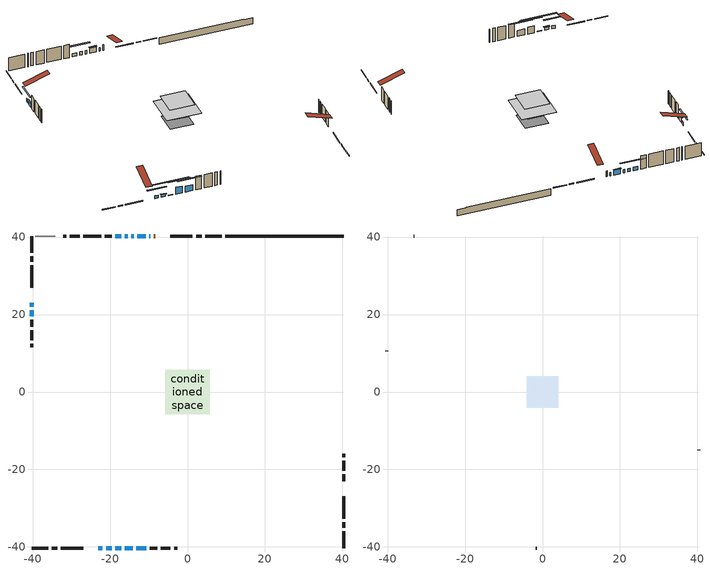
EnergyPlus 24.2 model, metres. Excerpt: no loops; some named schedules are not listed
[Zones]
conditioned space
 floor othersidecoefficients (Floor1 construction): -2.57,-2.57 -2.57,2.57 2.57,2.57 2.57,-2.57 z0.46
 floor adiabatic (AdiabaticFloorConstruction): -5.69,-5.69 -5.69,5.69 5.69,5.69 5.69,-5.69 z2.9
 floor foundation (Slab1 construction): -3.85,-3.85 -3.85,3.85 3.85,3.85 3.85,-3.85 z-1.89
 wall outside (RimJoist1 construction): 8.86,40.27 4.56,40.27 / -40.27,-40.27 -35.97,-40.27 / -40.27,40.27 -40.27,35.97 / 40.27,-40.27 40.27,-35.97 z0.46:0.76
 wall outside (RimJoist2 construction): 3.63,40.27 2.2,40.27 / -35.04,-40.27 -33.61,-40.27 / -40.27,35.04 -40.27,33.61 / 40.27,-35.04 40.27,-33.61 z0.46:0.76
 wall outside (RimJoist3 construction): 1.27,40.27 -4.44,40.27 / -32.68,-40.27 -26.96,-40.27 / -40.27,32.68 -40.27,26.96 / 40.27,-32.68 40.27,-26.96 z0.46:0.76
 wall outside (AdiabaticWallConstruction 1): -8.38,40.27 -8.68,40.27 z0.46:2.49
 wall outside (AdiabaticWallConstruction): -9.6,40.27 -9.89,40.27 / -13.88,40.27 -14.49,40.27 / -15.42,40.27 -16.18,40.27 / -17.11,40.27 -18.64,40.27 z0.46:1.68; -10.82,40.27 -12.95,40.27 z0.46:2.29; -23.03,-40.27 -21.96,-40.27 z0.46:1.48; -21.03,-40.27 -19.61,-40.27 z0.46:1.43; -18.68,-40.27 -17.16,-40.27 z0.46:0.71; -16.23,-40.27 -14.09,-40.27 z0.46:2.9; -13.17,-40.27 -10.63,-40.27 z0.46:2.59; -40.27,23.03 -40.27,22.03 z0.46:1.6; -40.27,21.1 -40.27,19.58 z0.46:1.98
 wall outside (Wall1 construction): -19.57,40.27 -21.39,40.27 / -9.7,-40.27 -7.87,-40.27 / -40.27,18.65 -40.27,16.82 / 40.27,-23.02 40.27,-21.2 z0.46:5.34
 wall outside (Wall3 construction): -27.83,40.27 -30.37,40.27 / -6.94,-40.27 -4.4,-40.27 / -40.27,15.9 -40.27,13.35 / 40.27,-20.27 40.27,-17.72 z0.46:5.34
 wall outside (Wall4 construction): -31.3,40.27 -32.12,40.27 / -3.47,-40.27 -2.65,-40.27 / -40.27,12.42 -40.27,11.6 / 40.27,-16.79 40.27,-15.97 z0.46:5.34
 wall foundation (FoundationWall1 construction): 9.79,40.27,-1.89 9.79,40.27,0.46 37.22,40.27,0.46 37.22,40.27,0.33 40.27,40.27,0.33 40.27,40.27,-1.89
 wall othersidecoefficients (Wall2 construction): -22.32,40.27 -26.9,40.27 z0.46:5.34
 wall adiabatic (Wall6 construction): -34.16,40.27 -39.34,40.27 z0.46:5.34
 window (WindowConstruction 9): -9.61,40.27 -9.89,40.27 z0.46:1.68
 window (WindowConstruction 6): -10.82,40.27 -12.95,40.27 z0.46:2.29
 window (WindowConstruction 7): -23.02,-40.27 -21.96,-40.27 z0.46:1.47
 window (WindowConstruction 8): -21.03,-40.27 -19.61,-40.27 z0.46:1.43
 window (WindowConstruction 11): -18.68,-40.27 -17.16,-40.27 z0.46:0.71
 window (WindowConstruction 10): -13.88,40.27 -14.49,40.27 z0.46:1.68
 window (WindowConstruction): -15.42,40.27 -16.18,40.27 z0.46:1.68
 window (WindowConstruction 1): -16.23,-40.27 -14.09,-40.27 z0.46:2.9
 window (WindowConstruction 2): -13.17,-40.27 -10.63,-40.27 z0.46:2.59
 window (WindowConstruction 3): -40.27,23.02 -40.27,22.03 z0.46:1.6
 window (WindowConstruction 4): -40.27,21.1 -40.27,19.58 z0.46:1.98
 window (WindowConstruction 5): -17.11,40.27 -18.64,40.27 z0.46:1.68
 door (Door): -8.38,40.27 -8.68,40.27 z0.46:2.49
 ceiling adiabatic (AdiabaticFloorConstruction): 5.69,-5.69 5.69,5.69 -5.69,5.69 -5.69,-5.69 z2.9
attic - vented
 floor to conditioned space (Floor2 construction Reversed): -4.06,-4.06 -4.06,4.06 4.06,4.06 4.06,-4.06 z5.34
 wall outside (Wall5 construction): -33.05,40.27 -33.23,40.27 / -1.72,-40.27 -1.54,-40.27 / -40.27,10.67 -40.27,10.49 / 40.27,-15.04 40.27,-14.86 z0.46:5.34
 roof outside (Roof1 construction): -7.45,40.27,5.34 -7.45,32.37,7.97 -5.37,32.37,7.97 -5.37,40.27,5.34; -23.95,-40.27,5.34 -23.95,-32.37,7.97 -26.03,-32.37,7.97 -26.03,-40.27,5.34; -40.27,23.95,5.34 -32.37,23.95,7.97 -32.37,26.03,7.97 -40.27,26.03,5.34; 40.27,-23.95,5.34 32.37,-23.95,7.97 32.37,-26.03,7.97 40.27,-26.03,5.34
shading: -13.15,40.27 -10.62,40.27 -10.62,40.68 -13.15,40.68 z2.49; -19.32,-40.27 -25.66,-40.27 -25.66,-40.68 -19.32,-40.68 z4.11; -19.41,-40.27 -21.23,-40.27 -21.23,-40.68 -19.41,-40.68 z1.63; -12.08,-40.27 -23.76,-40.27 -23.76,-40.68 -12.08,-40.68 z5.79; -18.82,40.27 -12.78,40.27 -12.78,40.68 -18.82,40.68 z4.32; -11.46,-40.27 -18.87,-40.27 -18.87,-40.68 -11.46,-40.68 z5.54; -7.99,-40.27 -15.81,-40.27 -15.81,-40.68 -7.99,-40.68 z5.23; -40.27,19.39 -40.27,25.66 -40.68,25.66 -40.68,19.39 z4.24; -40.27,19.38 -40.27,21.31 -40.68,21.31 -40.68,19.38 z2.19; -21.28,40.27 -14.47,40.27 -14.47,40.68 -21.28,40.68 z4.32
[Building]
Building 1: Terrain=Suburbs
[Site:Location]
Toronto City Centre_ON: Latitude {deg}=43.63; Longitude {deg}=-79.39; Time Zone {hr}=-5; Elevation {m}=77; Keep Site Location Information=Yes
[Site:GroundTemperature:Shallow]
5.01852, 3.26908, 3.12898, 3.95918, 7.29196, 10.6092, 13.4851, 15.3069, 15.4617, 13.9799, 11.1774, 7.9619
[Site:WaterMainsTemperature]
Calculation Method=Schedule; Temperature Schedule=mains temperature schedule
[Material] Roughness=Rough; Thermal Absorptance=0.9
Name | Thickness {m} | Conductivity {W/m-K} | Density {kg/m3} | Specific Heat {J/kg-K} | Solar Absorptance | Visible Absorptance
asphalt or fiberglass shingles | 0.00635 | 0.162714 | 1121.4 | 1465.45 | 0.4 | 0.4
ceiling loosefill ins | 0.0846667 | 0.0480833 | 16.02 | 1046.75 | 0.7 | 0.7
ceiling stud and cavity | 0.1397 | 0.09942 | 65.682 | 1177.47 | 0.7 | 0.7
concrete 4.0 in. | 0.1016 | 1.803125 | 2242.8 | 837.4 | 0.7 | 0.7
concrete 8.0 in. | 0.2032 | 1.803125 | 2242.8 | 837.4 | 0.7 | 0.7
door material | 0.04445 | 0.053851 | 512.64 | 1214.23 | 0.7 | 0.7
exterior vertical ins | 0.00241454 | 0.029427 | 32.04 | 1214.23 | 0.7 | 0.7
floor covering | 0.0127 | 0.0433444 | 54.468 | 1339.84 | 0.6 | 0.6
floor rigid ins; rim joist rigid ins; wall rigid ins | 0.051816 | 0.029427 | 32.04 | 1214.23 | 0.7 | 0.7
floor rigid ins 1; wall rigid ins 2 | 0.512978 | 0.029427 | 32.04 | 1214.23 | 0.7 | 0.7
floor stud and cavity | 0.1397 | 0.112552 | 92.3553 | 1139.71 | 0.7 | 0.7
floor stud and cavity 1 | 0.1397 | 1.75129 | 37.0049 | 1207.88 | 0.7 | 0.7
furniture material conditioned space 1 | 0.1524 | 0.115458 | 640.8 | 1214.23 | 0.6 | 0.6
gypsum board | 0.0127 | 0.160291 | 801 | 837.4 | 0.6 | 0.6
gypsum board 1 | 0.0127 | 0.160291 | 801 | 837.4 | 0.7 | 0.7
interior horizontal ins | 0.00025908 | 0.029427 | 32.04 | 1214.23 | 0.7 | 0.7
osb sheathing 0.5 in. | 0.0127 | 0.115458 | 512.64 | 1214.23 | 0.7 | 0.7
osb sheathing 0.75 in. | 0.01905 | 0.115458 | 512.64 | 1214.23 | 0.7 | 0.7
osb sheathing 2.0 in. | 0.0508 | 0.115458 | 512.64 | 1214.23 | 0.7 | 0.7
rim joist stud and cavity | 0.0508 | 0.0356358 | 125.044 | 1163.47 | 0.6 | 0.6
rim joist stud and cavity 1 | 0.0508 | 0.0425153 | 125.044 | 1163.47 | 0.6 | 0.6
rim joist stud and cavity 2 | 0.0508 | 0.308293 | 125.044 | 1163.47 | 0.6 | 0.6
wall rigid ins 1 | 0.051816 | 0.029427 | 32.04 | 1214.23 | 0.4 | 0.4
wall stud and cavity | 0.1397 | 0.169891 | 139.0536 | 1170.24 | 0.7 | 0.7
wall stud and cavity 1 | 0.1397 | 0.253852 | 139.0536 | 1170.24 | 0.7 | 0.7
wall stud and cavity 2 | 0.1397 | 0.169167 | 139.0536 | 1170.24 | 0.7 | 0.7
wall stud and cavity 3 | 0.1397 | 0.292769 | 139.0536 | 1170.24 | 0.7 | 0.7
wall stud and cavity 4 | 0.0889 | 6.1454 | 50.32683 | 1063.81 | 0.6 | 0.6
wall stud and cavity 5 | 0.1397 | 0.141287 | 139.0536 | 1170.24 | 0.7 | 0.7
wall stud and cavity 6 | 0.0889 | 0.380278 | 52.3479 | 1209.89 | 0.7 | 0.7
wall stud and cavity 7 | 0.0889 | 0.391764 | 83.0341 | 1211.67 | 0.7 | 0.7
wood siding | 0.0254 | 0.102417 | 544.68 | 1172.36 | 0.4 | 0.4
wood siding 1 | 0.00254 | 0.102417 | 544.68 | 1172.36 | 0.4 | 0.4
wood siding 2; wood siding 3; wood siding 4 | 0.0254 | 0.102417 | 544.68 | 1172.36 | 0.7 | 0.7
[WindowMaterial:SimpleGlazingSystem]
Name | U-Factor {W/m2-K} | Solar Heat Gain Coefficient
WindowMaterial | 2.94859 | 0.64
WindowMaterial 1 | 2.95313 | 0.62
WindowMaterial 10 | 3.09565 | 0.47
WindowMaterial 2 | 2.87193 | 0.71
WindowMaterial 3 | 2.93382 | 0.65
WindowMaterial 4 | 2.90089 | 0.68
WindowMaterial 5 | 2.881585 | 0.7
WindowMaterial 6 | 2.93609 | 0.65
WindowMaterial 7 | 2.963916 | 0.62
WindowMaterial 8 | 3.33412 | 0.48
WindowMaterial 9 | 3.308 | 0.62
[Construction]
AdiabaticFloorConstruction: floor stud and cavity 1, floor rigid ins 1, osb sheathing 0.75 in., floor covering
AdiabaticWallConstruction: wood siding 3, wall rigid ins 2, wall stud and cavity 6, gypsum board
AdiabaticWallConstruction 1: wood siding 4, wall rigid ins 2, wall stud and cavity 6, gypsum board
Door: door material
Floor1 construction: floor stud and cavity, floor rigid ins, osb sheathing 0.75 in., floor covering
Floor2 construction Reversed: gypsum board, ceiling stud and cavity, ceiling loosefill ins
FoundationWall1 construction: concrete 8.0 in., gypsum board 1
furniture construction conditioned space 1: furniture material conditioned space 1
PartitionWallConstruction: gypsum board, wall stud and cavity 7, gypsum board
RimJoist1 construction: wood siding 2, rim joist rigid ins, osb sheathing 2.0 in., rim joist stud and cavity
RimJoist2 construction: wood siding 2, rim joist rigid ins, osb sheathing 2.0 in., rim joist stud and cavity 1
RimJoist3 construction: wood siding 2, rim joist rigid ins, osb sheathing 2.0 in., rim joist stud and cavity 2
Roof1 construction: asphalt or fiberglass shingles
Slab1 construction: concrete 4.0 in.
Wall1 construction: wood siding, wall rigid ins, osb sheathing 0.5 in., wall stud and cavity, gypsum board
Wall2 construction: wall rigid ins 1, osb sheathing 0.5 in., wall stud and cavity 1, gypsum board
Wall3 construction: wood siding, wall rigid ins, osb sheathing 0.5 in., wall stud and cavity 2, gypsum board
Wall4 construction: wood siding, wall rigid ins, osb sheathing 0.5 in., wall stud and cavity 3, gypsum board
Wall5 construction: wood siding 1, wall stud and cavity 4
Wall6 construction: wall rigid ins 1, osb sheathing 0.5 in., wall stud and cavity 5, gypsum board
WindowConstruction; WindowConstruction 5: WindowMaterial
WindowConstruction 1: WindowMaterial 1
WindowConstruction 10: WindowMaterial 9
WindowConstruction 11: WindowMaterial 10
WindowConstruction 2: WindowMaterial 2
WindowConstruction 3: WindowMaterial 3
WindowConstruction 4: WindowMaterial 4
WindowConstruction 6: WindowMaterial 5
WindowConstruction 7: WindowMaterial 6
WindowConstruction 8: WindowMaterial 7
WindowConstruction 9: WindowMaterial 8
[Zone] Multiplier=1; Part of Total Floor Area=Yes
Name | Volume {m3}
attic - vented | 28.1247
conditioned space | 483.6
[Space]
Name | Zone | Volume {m3}
attic - vented 1 | attic - vented | 28.1247
conditioned space 1 | conditioned space | 483.6
[ZoneInfiltration:EffectiveLeakageArea]
infil attic - vented 1: Zone or Space=attic - vented 1; Schedule=Always On Discrete; Effective Air Leakage Area {cm2}=2770.11; Stack Coefficient=0.000522247; Wind Coefficient=1.54404e-05
[ZoneMixing]
whole house fan mix: Zone or Space=attic - vented; Schedule=Always On Continuous; Design Flow Rate Calculation Method=Flow/Zone; Design Flow Rate {m3/s}=0; Source Zone or Space=conditioned space
[SurfaceProperty:OtherSideCoefficients]
other non-freezing space: Combined Convective/Radiative Film Coefficient {W/m2-K}=8.35; Constant Temperature Coefficient=1; External Dry-Bulb Temperature Coefficient=0; Ground Temperature Coefficient=0; Wind Speed Coefficient=0; Zone Air Temperature Coefficient=0; Constant Temperature Schedule=other non-freezing space; Previous Other Side Temperature Coefficient=0
[SurfaceProperty:ExposedFoundationPerimeter]
Slab1: Exposed Perimeter Calculation Method=TotalExposedPerimeter; Total Exposed Perimeter {m}=30.477
[InternalMass] Zone or ZoneList=conditioned space; Space or SpaceList=conditioned space 1
Name | Construction | Surface Area {m2}
furniture mass conditioned space 1 | furniture construction conditioned space 1 | 86.12
partition wall mass | PartitionWallConstruction | 215.3
[Lights]
interior lighting: Zone or ZoneList or Space or SpaceList=conditioned space 1; Schedule=interior lighting schedule; Design Level Calculation Method=LightingLevel; Lighting Level {W}=343.2; Return Air Fraction=0; Fraction Radiant=0.6; Fraction Visible=0.2; Fraction Replaceable=1
[People]
occupants: Zone or ZoneList or Space or SpaceList=conditioned space 1; Number of People Schedule=occupants schedule; Number of People Calculation Method=People; Number of People=3; Fraction Radiant=0.314171; Sensible Heat Fraction=0.56303; Activity Level Schedule=occupants activity schedule; Carbon Dioxide Generation Rate {m3/s-W}=0; Enable ASHRAE 55 Comfort Warnings=No; Mean Radiant Temperature Calculation Type=EnclosureAveraged
[ElectricEquipment] Zone or ZoneList or Space or SpaceList=conditioned space 1; Design Level Calculation Method=EquipmentLevel
Name | Schedule | Design Level {W} | Fraction Latent | Fraction Radiant | Fraction Lost
clothes dryer | clothes dryer schedule | 140.772 | 0.015 | 0.081 | 0.85
clothes washer | clothes washer schedule | 32.1985 | 0.03 | 0.162 | 0.7
cooking range | cooking range schedule | 208.969 | 0.08 | 0.432 | 0.2
dishwasher | dishwasher schedule | 66.8632 | 0.3 | 0.18 | 0.4
fridge | fridge schedule | 72.9452 | 0 | 0.6 | 0
mech vent bath fan 0 | mech vent bath fan 0 schedule | 50.2 | 0 | 0 | 1
mech vent bath fan 1 | mech vent bath fan 1 schedule | 50.2 | 0 | 0 | 1
mech vent house fan | mech vent house fan schedule | 0 | 0 | 0 | 1
mech vent house fan cfis | mech vent house fan cfis schedule | 0 | 0 | 0 | 0
mech vent range fan 0 | mech vent range fan 0 schedule | 57 | 0 | 0 | 1
misc plug loads | misc plug loads schedule | 494.7 | 0.045 | 0.513 | 0.1
whole house fan | Always On Discrete | 0 | 0 | 0 | 1
[OtherEquipment] Zone or ZoneList or Space or SpaceList=conditioned space 1; Design Level Calculation Method=EquipmentLevel
Name | Fuel Type | Schedule | Design Level {W} | Fraction Latent | Fraction Radiant | Fraction Lost
clothes dryer 1 | Electricity | clothes dryer schedule | 0 | 0.015 | 0.081 | 0.85
cooking range 1 | Electricity | cooking range schedule | 0 | 0.08 | 0.432 | 0.2
general water use latent | None | general water use schedule | 59.3978 | 1 | 0 | 0
general water use sensible | None | general water use schedule | -58.539 | 0 | 0.6 | 0
mech vent house fan latent load | None | Always On Discrete | 0 | 1 | 0 | 0
mech vent house fan sensible load | None | Always On Discrete | 0 | 0 | 0 | 0
water heater energy adjustment1 | NaturalGas | Always On Discrete | 0.01 | 0 | 0 | 1
[ZoneInfiltration:DesignFlowRate] Zone or ZoneList or Space or SpaceList=conditioned space 1; Schedule=Always On Discrete; Design Flow Rate Calculation Method=Flow/Zone; Design Flow Rate {m3/s}=0
infil flow; natural vent flow; whole house fan flow
[Foundation:Kiva]
Foundation Kiva 1: Initial Indoor Air Temperature {C}=18; Interior Horizontal Insulation Material=interior horizontal ins; Interior Horizontal Insulation Depth {m}=0; Interior Horizontal Insulation Width {m}=1; Wall Height Above Grade {m}=0.460004; Wall Depth Below Slab {m}=0.2032; Custom Block Material Name 1=exterior vertical ins; Custom Block Depth 1 {m}=2.350008; Custom Block X Position 1 {m}=0.2159; Custom Block Z Position 1 {m}=0
[Foundation:Kiva:Settings]
Soil Conductivity {W/m-K}=0.849921; Soil Density {kg/m3}=1842.3; Soil Specific Heat {J/kg-K}=418.7; Ground Solar Absorptivity=0.9; Ground Thermal Absorptivity=0.9; Ground Surface Roughness {m}=0.03; Far-Field Width {m}=40; Deep-Ground Boundary Condition=ZeroFlux; Deep-Ground Depth {m}=40; Minimum Cell Dimension {m}=0.2; Maximum Cell Growth Coefficient=3; Simulation Timestep=Timestep
[Exterior:Lights]
exterior lighting: Schedule=exterior lighting schedule; Design Level {W}=75.6
[Schedule:Constant]
Name | Hourly Value
Always On Continuous; mech vent house fan schedule; mech vent house fan cfis schedule; Always On Discrete | 1
other non-freezing space; fridge schedule | 0
occupants activity schedule | 117.228
[Schedule:Week:Daily]
interior lighting schedule Week Rule - Jan1-Jan27: interior lighting schedule day, interior lighting schedule day, interior lighting schedule day, interior lighting schedule day, interior lighting schedule day, interior lighting schedule day, interior lighting schedule day, interior lighting schedule default day, interior lighting schedule default day, interior lighting schedule default day, interior lighting schedule default day, interior lighting schedule default day
interior lighting schedule Week Rule - Jan28-Feb3: interior lighting schedule day, interior lighting schedule day, interior lighting schedule day, interior lighting schedule day, interior lighting schedule day 1, interior lighting schedule day 1, interior lighting schedule day 1, interior lighting schedule default day, interior lighting schedule default day, interior lighting schedule default day, interior lighting schedule default day, interior lighting schedule default day
interior lighting schedule Week Rule - Feb4-Feb24: interior lighting schedule day 1, interior lighting schedule day 1, interior lighting schedule day 1, interior lighting schedule day 1, interior lighting schedule day 1, interior lighting schedule day 1, interior lighting schedule day 1, interior lighting schedule default day, interior lighting schedule default day, interior lighting schedule default day, interior lighting schedule default day, interior lighting schedule default day
interior lighting schedule Week Rule - Feb25-Mar3: interior lighting schedule day 1, interior lighting schedule day 1, interior lighting schedule day 1, interior lighting schedule day 1, interior lighting schedule day 2, interior lighting schedule day 2, interior lighting schedule day 2, interior lighting schedule default day, interior lighting schedule default day, interior lighting schedule default day, interior lighting schedule default day, interior lighting schedule default day
interior lighting schedule Week Rule - Mar4-Mar31: interior lighting schedule day 2, interior lighting schedule day 2, interior lighting schedule day 2, interior lighting schedule day 2, interior lighting schedule day 2, interior lighting schedule day 2, interior lighting schedule day 2, interior lighting schedule default day, interior lighting schedule default day, interior lighting schedule default day, interior lighting schedule default day, interior lighting schedule default day
interior lighting schedule Week Rule - Apr1-Apr28: interior lighting schedule day 3, interior lighting schedule day 3, interior lighting schedule day 3, interior lighting schedule day 3, interior lighting schedule day 3, interior lighting schedule day 3, interior lighting schedule day 3, interior lighting schedule default day, interior lighting schedule default day, interior lighting schedule default day, interior lighting schedule default day, interior lighting schedule default day
interior lighting schedule Week Rule - Apr29-May5: interior lighting schedule day 3, interior lighting schedule day 3, interior lighting schedule day 4, interior lighting schedule day 4, interior lighting schedule day 4, interior lighting schedule day 4, interior lighting schedule day 4, interior lighting schedule default day, interior lighting schedule default day, interior lighting schedule default day, interior lighting schedule default day, interior lighting schedule default day
interior lighting schedule Week Rule - May6-May26: interior lighting schedule day 4, interior lighting schedule day 4, interior lighting schedule day 4, interior lighting schedule day 4, interior lighting schedule day 4, interior lighting schedule day 4, interior lighting schedule day 4, interior lighting schedule default day, interior lighting schedule default day, interior lighting schedule default day, interior lighting schedule default day, interior lighting schedule default day
interior lighting schedule Week Rule - May27-Jun2: interior lighting schedule day 4, interior lighting schedule day 4, interior lighting schedule day 4, interior lighting schedule day 4, interior lighting schedule day 4, interior lighting schedule day 5, interior lighting schedule day 5, interior lighting schedule default day, interior lighting schedule default day, interior lighting schedule default day, interior lighting schedule default day, interior lighting schedule default day
interior lighting schedule Week Rule - Jun3-Jun30: interior lighting schedule day 5, interior lighting schedule day 5, interior lighting schedule day 5, interior lighting schedule day 5, interior lighting schedule day 5, interior lighting schedule day 5, interior lighting schedule day 5, interior lighting schedule default day, interior lighting schedule default day, interior lighting schedule default day, interior lighting schedule default day, interior lighting schedule default day
interior lighting schedule Week Rule - Jul1-Jul28: interior lighting schedule day 6, interior lighting schedule day 6, interior lighting schedule day 6, interior lighting schedule day 6, interior lighting schedule day 6, interior lighting schedule day 6, interior lighting schedule day 6, interior lighting schedule default day, interior lighting schedule default day, interior lighting schedule default day, interior lighting schedule default day, interior lighting schedule default day
interior lighting schedule Week Rule - Jul29-Aug4: interior lighting schedule day 6, interior lighting schedule day 6, interior lighting schedule day 6, interior lighting schedule day 7, interior lighting schedule day 7, interior lighting schedule day 7, interior lighting schedule day 7, interior lighting schedule default day, interior lighting schedule default day, interior lighting schedule default day, interior lighting schedule default day, interior lighting schedule default day
interior lighting schedule Week Rule - Aug5-Aug25: interior lighting schedule day 7, interior lighting schedule day 7, interior lighting schedule day 7, interior lighting schedule day 7, interior lighting schedule day 7, interior lighting schedule day 7, interior lighting schedule day 7, interior lighting schedule default day, interior lighting schedule default day, interior lighting schedule default day, interior lighting schedule default day, interior lighting schedule default day
interior lighting schedule Week Rule - Aug26-Sep1: interior lighting schedule day 7, interior lighting schedule day 7, interior lighting schedule day 7, interior lighting schedule day 7, interior lighting schedule day 7, interior lighting schedule day 7, interior lighting schedule day 8, interior lighting schedule default day, interior lighting schedule default day, interior lighting schedule default day, interior lighting schedule default day, interior lighting schedule default day
interior lighting schedule Week Rule - Sep2-Sep29: interior lighting schedule day 8, interior lighting schedule day 8, interior lighting schedule day 8, interior lighting schedule day 8, interior lighting schedule day 8, interior lighting schedule day 8, interior lighting schedule day 8, interior lighting schedule default day, interior lighting schedule default day, interior lighting schedule default day, interior lighting schedule default day, interior lighting schedule default day
interior lighting schedule Week Rule - Sep30-Oct6: interior lighting schedule day 8, interior lighting schedule day 9, interior lighting schedule day 9, interior lighting schedule day 9, interior lighting schedule day 9, interior lighting schedule day 9, interior lighting schedule day 9, interior lighting schedule default day, interior lighting schedule default day, interior lighting schedule default day, interior lighting schedule default day, interior lighting schedule default day
interior lighting schedule Week Rule - Oct7-Oct27: interior lighting schedule day 9, interior lighting schedule day 9, interior lighting schedule day 9, interior lighting schedule day 9, interior lighting schedule day 9, interior lighting schedule day 9, interior lighting schedule day 9, interior lighting schedule default day, interior lighting schedule default day, interior lighting schedule default day, interior lighting schedule default day, interior lighting schedule default day
interior lighting schedule Week Rule - Oct28-Nov3: interior lighting schedule day 9, interior lighting schedule day 9, interior lighting schedule day 9, interior lighting schedule day 9, interior lighting schedule day 10, interior lighting schedule day 10, interior lighting schedule day 10, interior lighting schedule default day, interior lighting schedule default day, interior lighting schedule default day, interior lighting schedule default day, interior lighting schedule default day
interior lighting schedule Week Rule - Nov4-Nov24: interior lighting schedule day 10, interior lighting schedule day 10, interior lighting schedule day 10, interior lighting schedule day 10, interior lighting schedule day 10, interior lighting schedule day 10, interior lighting schedule day 10, interior lighting schedule default day, interior lighting schedule default day, interior lighting schedule default day, interior lighting schedule default day, interior lighting schedule default day
interior lighting schedule Week Rule - Nov25-Dec1: interior lighting schedule day 10, interior lighting schedule day 10, interior lighting schedule day 10, interior lighting schedule day 10, interior lighting schedule day 10, interior lighting schedule day 10, interior lighting schedule day 11, interior lighting schedule default day, interior lighting schedule default day, interior lighting schedule default day, interior lighting schedule default day, interior lighting schedule default day
interior lighting schedule Week Rule - Dec2-Dec31: interior lighting schedule day 11, interior lighting schedule day 11, interior lighting schedule day 11, interior lighting schedule day 11, interior lighting schedule day 11, interior lighting schedule day 11, interior lighting schedule day 11, interior lighting schedule default day, interior lighting schedule default day, interior lighting schedule default day, interior lighting schedule default day, interior lighting schedule default day
occupants schedule Week Rule - Jan1-Dec31: occupants schedule day, occupants schedule day, occupants schedule day, occupants schedule day, occupants schedule day, occupants schedule day, occupants schedule day, occupants schedule default day, occupants schedule default day, occupants schedule default day, occupants schedule default day, occupants schedule default day
clothes dryer schedule Week Rule - Jan1-Dec31: clothes dryer schedule day, clothes dryer schedule day, clothes dryer schedule day, clothes dryer schedule day, clothes dryer schedule day, clothes dryer schedule day, clothes dryer schedule day, clothes dryer schedule default day, clothes dryer schedule default day, clothes dryer schedule default day, clothes dryer schedule default day, clothes dryer schedule default day
clothes washer schedule Week Rule - Jan1-Dec31: clothes washer schedule day, clothes washer schedule day, clothes washer schedule day, clothes washer schedule day, clothes washer schedule day, clothes washer schedule day, clothes washer schedule day, clothes washer schedule default day, clothes washer schedule default day, clothes washer schedule default day, clothes washer schedule default day, clothes washer schedule default day
cooking range schedule Week Rule - Jan1-Dec31: cooking range schedule day, cooking range schedule day, cooking range schedule day, cooking range schedule day, cooking range schedule day, cooking range schedule day, cooking range schedule day, cooking range schedule default day, cooking range schedule default day, cooking range schedule default day, cooking range schedule default day, cooking range schedule default day
dishwasher schedule Week Rule - Jan1-Dec31: dishwasher schedule day, dishwasher schedule day, dishwasher schedule day, dishwasher schedule day, dishwasher schedule day, dishwasher schedule day, dishwasher schedule day, dishwasher schedule default day, dishwasher schedule default day, dishwasher schedule default day, dishwasher schedule default day, dishwasher schedule default day
mech vent bath fan 0 schedule Week Rule - Jan1-Dec31: mech vent bath fan 0 schedule day, mech vent bath fan 0 schedule day, mech vent bath fan 0 schedule day, mech vent bath fan 0 schedule day, mech vent bath fan 0 schedule day, mech vent bath fan 0 schedule day, mech vent bath fan 0 schedule day, mech vent bath fan 0 schedule default day, mech vent bath fan 0 schedule default day, mech vent bath fan 0 schedule default day, mech vent bath fan 0 schedule default day, mech vent bath fan 0 schedule default day
mech vent bath fan 1 schedule Week Rule - Jan1-Dec31: mech vent bath fan 1 schedule day, mech vent bath fan 1 schedule day, mech vent bath fan 1 schedule day, mech vent bath fan 1 schedule day, mech vent bath fan 1 schedule day, mech vent bath fan 1 schedule day, mech vent bath fan 1 schedule day, mech vent bath fan 1 schedule default day, mech vent bath fan 1 schedule default day, mech vent bath fan 1 schedule default day, mech vent bath fan 1 schedule default day, mech vent bath fan 1 schedule default day
mech vent range fan 0 schedule Week Rule - Jan1-Dec31: mech vent range fan 0 schedule day, mech vent range fan 0 schedule day, mech vent range fan 0 schedule day, mech vent range fan 0 schedule day, mech vent range fan 0 schedule day, mech vent range fan 0 schedule day, mech vent range fan 0 schedule day, mech vent range fan 0 schedule default day, mech vent range fan 0 schedule default day, mech vent range fan 0 schedule default day, mech vent range fan 0 schedule default day, mech vent range fan 0 schedule default day
misc plug loads schedule Week Rule - Jan1-Dec31: misc plug loads schedule day, misc plug loads schedule day, misc plug loads schedule day, misc plug loads schedule day, misc plug loads schedule day, misc plug loads schedule day, misc plug loads schedule day, misc plug loads schedule default day, misc plug loads schedule default day, misc plug loads schedule default day, misc plug loads schedule default day, misc plug loads schedule default day
general water use schedule Week Rule - Jan1-Dec31: general water use schedule day, general water use schedule day, general water use schedule day, general water use schedule day, general water use schedule day, general water use schedule day, general water use schedule day, general water use schedule default day, general water use schedule default day, general water use schedule default day, general water use schedule default day, general water use schedule default day
exterior lighting schedule Week Rule - Jan1-Jan27: exterior lighting schedule day, exterior lighting schedule day, exterior lighting schedule day, exterior lighting schedule day, exterior lighting schedule day, exterior lighting schedule day, exterior lighting schedule day, exterior lighting schedule default day, exterior lighting schedule default day, exterior lighting schedule default day, exterior lighting schedule default day, exterior lighting schedule default day
exterior lighting schedule Week Rule - Jan28-Feb3: exterior lighting schedule day, exterior lighting schedule day, exterior lighting schedule day, exterior lighting schedule day, exterior lighting schedule day 1, exterior lighting schedule day 1, exterior lighting schedule day 1, exterior lighting schedule default day, exterior lighting schedule default day, exterior lighting schedule default day, exterior lighting schedule default day, exterior lighting schedule default day
exterior lighting schedule Week Rule - Feb4-Feb24: exterior lighting schedule day 1, exterior lighting schedule day 1, exterior lighting schedule day 1, exterior lighting schedule day 1, exterior lighting schedule day 1, exterior lighting schedule day 1, exterior lighting schedule day 1, exterior lighting schedule default day, exterior lighting schedule default day, exterior lighting schedule default day, exterior lighting schedule default day, exterior lighting schedule default day
exterior lighting schedule Week Rule - Feb25-Mar3: exterior lighting schedule day 1, exterior lighting schedule day 1, exterior lighting schedule day 1, exterior lighting schedule day 1, exterior lighting schedule day 2, exterior lighting schedule day 2, exterior lighting schedule day 2, exterior lighting schedule default day, exterior lighting schedule default day, exterior lighting schedule default day, exterior lighting schedule default day, exterior lighting schedule default day
exterior lighting schedule Week Rule - Mar4-Mar31: exterior lighting schedule day 2, exterior lighting schedule day 2, exterior lighting schedule day 2, exterior lighting schedule day 2, exterior lighting schedule day 2, exterior lighting schedule day 2, exterior lighting schedule day 2, exterior lighting schedule default day, exterior lighting schedule default day, exterior lighting schedule default day, exterior lighting schedule default day, exterior lighting schedule default day
exterior lighting schedule Week Rule - Apr1-Apr28: exterior lighting schedule day 3, exterior lighting schedule day 3, exterior lighting schedule day 3, exterior lighting schedule day 3, exterior lighting schedule day 3, exterior lighting schedule day 3, exterior lighting schedule day 3, exterior lighting schedule default day, exterior lighting schedule default day, exterior lighting schedule default day, exterior lighting schedule default day, exterior lighting schedule default day
exterior lighting schedule Week Rule - Apr29-May5: exterior lighting schedule day 3, exterior lighting schedule day 3, exterior lighting schedule day 4, exterior lighting schedule day 4, exterior lighting schedule day 4, exterior lighting schedule day 4, exterior lighting schedule day 4, exterior lighting schedule default day, exterior lighting schedule default day, exterior lighting schedule default day, exterior lighting schedule default day, exterior lighting schedule default day
exterior lighting schedule Week Rule - May6-May26: exterior lighting schedule day 4, exterior lighting schedule day 4, exterior lighting schedule day 4, exterior lighting schedule day 4, exterior lighting schedule day 4, exterior lighting schedule day 4, exterior lighting schedule day 4, exterior lighting schedule default day, exterior lighting schedule default day, exterior lighting schedule default day, exterior lighting schedule default day, exterior lighting schedule default day
exterior lighting schedule Week Rule - May27-Jun2: exterior lighting schedule day 4, exterior lighting schedule day 4, exterior lighting schedule day 4, exterior lighting schedule day 4, exterior lighting schedule day 4, exterior lighting schedule day 5, exterior lighting schedule day 5, exterior lighting schedule default day, exterior lighting schedule default day, exterior lighting schedule default day, exterior lighting schedule default day, exterior lighting schedule default day
[Schedule:Year]
interior lighting schedule: interior lighting schedule Week Rule - Jan1-Jan27, 1, 1, 1, 27, interior lighting schedule Week Rule - Jan28-Feb3, 1, 28, 2, 3, interior lighting schedule Week Rule - Feb4-Feb24, 2, 4, 2, 24, interior lighting schedule Week Rule - Feb25-Mar3, 2, 25, 3, 3, interior lighting schedule Week Rule - Mar4-Mar31, 3, 4, 3, 31, interior lighting schedule Week Rule - Apr1-Apr28, 4, 1, 4, 28, interior lighting schedule Week Rule - Apr29-May5, 4, 29, 5, 5, interior lighting schedule Week Rule - May6-May26, 5, 6, 5, 26, interior lighting schedule Week Rule - May27-Jun2, 5, 27, 6, 2, interior lighting schedule Week Rule - Jun3-Jun30, 6, 3, 6, 30, interior lighting schedule Week Rule - Jul1-Jul28, 7, 1, 7, 28, interior lighting schedule Week Rule - Jul29-Aug4, 7, 29, 8, 4, interior lighting schedule Week Rule - Aug5-Aug25, 8, 5, 8, 25, interior lighting schedule Week Rule - Aug26-Sep1, 8, 26, 9, 1, interior lighting schedule Week Rule - Sep2-Sep29, 9, 2, 9, 29, interior lighting schedule Week Rule - Sep30-Oct6, 9, 30, 10, 6, interior lighting schedule Week Rule - Oct7-Oct27, 10, 7, 10, 27, interior lighting schedule Week Rule - Oct28-Nov3, 10, 28, 11, 3, interior lighting schedule Week Rule - Nov4-Nov24, 11, 4, 11, 24, interior lighting schedule Week Rule - Nov25-Dec1, 11, 25, 12, 1, interior lighting schedule Week Rule - Dec2-Dec31, 12, 2, 12, 31
occupants schedule: occupants schedule Week Rule - Jan1-Dec31, 1, 1, 12, 31
clothes dryer schedule: clothes dryer schedule Week Rule - Jan1-Dec31, 1, 1, 12, 31
clothes washer schedule: clothes washer schedule Week Rule - Jan1-Dec31, 1, 1, 12, 31
cooking range schedule: cooking range schedule Week Rule - Jan1-Dec31, 1, 1, 12, 31
dishwasher schedule: dishwasher schedule Week Rule - Jan1-Dec31, 1, 1, 12, 31
mech vent bath fan 0 schedule: mech vent bath fan 0 schedule Week Rule - Jan1-Dec31, 1, 1, 12, 31
mech vent bath fan 1 schedule: mech vent bath fan 1 schedule Week Rule - Jan1-Dec31, 1, 1, 12, 31
mech vent range fan 0 schedule: mech vent range fan 0 schedule Week Rule - Jan1-Dec31, 1, 1, 12, 31
misc plug loads schedule: misc plug loads schedule Week Rule - Jan1-Dec31, 1, 1, 12, 31
general water use schedule: general water use schedule Week Rule - Jan1-Dec31, 1, 1, 12, 31
exterior lighting schedule: exterior lighting schedule Week Rule - Jan1-Jan27, 1, 1, 1, 27, exterior lighting schedule Week Rule - Jan28-Feb3, 1, 28, 2, 3, exterior lighting schedule Week Rule - Feb4-Feb24, 2, 4, 2, 24, exterior lighting schedule Week Rule - Feb25-Mar3, 2, 25, 3, 3, exterior lighting schedule Week Rule - Mar4-Mar31, 3, 4, 3, 31, exterior lighting schedule Week Rule - Apr1-Apr28, 4, 1, 4, 28, exterior lighting schedule Week Rule - Apr29-May5, 4, 29, 5, 5, exterior lighting schedule Week Rule - May6-May26, 5, 6, 5, 26, exterior lighting schedule Week Rule - May27-Jun2, 5, 27, 6, 2, exterior lighting schedule Week Rule - Jun3-Jun30, 6, 3, 6, 30, exterior lighting schedule Week Rule - Jul1-Jul28, 7, 1, 7, 28, exterior lighting schedule Week Rule - Jul29-Aug4, 7, 29, 8, 4, exterior lighting schedule Week Rule - Aug5-Aug25, 8, 5, 8, 25, exterior lighting schedule Week Rule - Aug26-Sep1, 8, 26, 9, 1, exterior lighting schedule Week Rule - Sep2-Sep29, 9, 2, 9, 29, exterior lighting schedule Week Rule - Sep30-Oct6, 9, 30, 10, 6, exterior lighting schedule Week Rule - Oct7-Oct27, 10, 7, 10, 27, exterior lighting schedule Week Rule - Oct28-Nov3, 10, 28, 11, 3, exterior lighting schedule Week Rule - Nov4-Nov24, 11, 4, 11, 24, exterior lighting schedule Week Rule - Nov25-Dec1, 11, 25, 12, 1, exterior lighting schedule Week Rule - Dec2-Dec31, 12, 2, 12, 31
[Schedule:Compact]
mains temperature schedule: Through: 01/01, For: AllDays, Until: 24:00, 8.80333, Through: 01/02, For: AllDays, Until: 24:00, 8.74333, Through: 01/03, For: AllDays, Until: 24:00, 8.68389, Through: 01/04, For: AllDays, Until: 24:00, 8.62611, Through: 01/05, For: AllDays, Until: 24:00, 8.56944, Through: 01/06, For: AllDays, Until: 24:00, 8.51389, Through: 01/07, For: AllDays, Until: 24:00, 8.45944, Through: 01/08, For: AllDays, Until: 24:00, 8.40611, Through: 01/09, For: AllDays, Until: 24:00, 8.35389, Through: 01/10, For: AllDays, Until: 24:00, 8.30278, Through: 01/11, For: AllDays, Until: 24:00, 8.25333, Through: 01/12, For: AllDays, Until: 24:00, 8.205, Through: 01/13, For: AllDays, Until: 24:00, 8.15778, Through: 01/14, For: AllDays, Until: 24:00, 8.11222, Through: 01/15, For: AllDays, Until: 24:00, 8.06778, Through: 01/16, For: AllDays, Until: 24:00, 8.02444, Through: 01/17, For: AllDays, Until: 24:00, 7.98222, Through: 01/18, For: AllDays, Until: 24:00, 7.94167, Through: 01/19, For: AllDays, Until: 24:00, 7.90222, Through: 01/20, For: AllDays, Until: 24:00, 7.86444, Through: 01/21, For: AllDays, Until: 24:00, 7.82778, Through: 01/22, For: AllDays, Until: 24:00, 7.79278, Through: 01/23, For: AllDays, Until: 24:00, 7.75889, Through: 01/24, For: AllDays, Until: 24:00, 7.72667, Through: 01/25, For: AllDays, Until: 24:00, 7.69556, Through: 01/26, For: AllDays, Until: 24:00, 7.66611, Through: 01/27, For: AllDays, Until: 24:00, 7.63778, Through: 01/28, For: AllDays, Until: 24:00, 7.61111, Through: 01/29, For: AllDays, Until: 24:00, 7.58556, Through: 01/30, For: AllDays, Until: 24:00, 7.56167, Through: 01/31, For: AllDays, Until: 24:00, 7.53944, Through: 02/01, For: AllDays, Until: 24:00, 7.51833, Through: 02/02, For: AllDays, Until: 24:00, 7.49889, Through: 02/03, For: AllDays, Until: 24:00, 7.48111, Through: 02/04, For: AllDays, Until: 24:00, 7.46444, Through: 02/05, For: AllDays, Until: 24:00, 7.44944, Through: 02/06, For: AllDays, Until: 24:00, 7.43556, Through: 02/07, For: AllDays, Until: 24:00, 7.42333, Through: 02/08, For: AllDays, Until: 24:00, 7.41278, Through: 02/09, For: AllDays, Until: 24:00, 7.40389, Through: 02/10, For: AllDays, Until: 24:00, 7.39611, Through: 02/11, For: AllDays, Until: 24:00, 7.39, Through: 02/12, For: AllDays, Until: 24:00, 7.38556, Through: 02/13, For: AllDays, Until: 24:00, 7.38222, Through: 02/14, For: AllDays, Until: 24:00, 7.38056, Through: 02/15, For: AllDays, Until: 24:00, 7.38056, Through: 02/16, For: AllDays, Until: 24:00, 7.38222, Through: 02/17, For: AllDays, Until: 24:00, 7.385, Through: 02/18, For: AllDays, Until: 24:00, 7.38944, Through: 02/19, For: AllDays, Until: 24:00, 7.395, Through: 02/20, For: AllDays, Until: 24:00, 7.40278, Through: 02/21, For: AllDays, Until: 24:00, 7.41167, Through: 02/22, For: AllDays, Until: 24:00, 7.42222, Through: 02/23, For: AllDays, Until: 24:00, 7.43389, Through: 02/24, For: AllDays, Until: 24:00, 7.44722, Through: 02/25, For: AllDays, Until: 24:00, 7.46222, Through: 02/26, For: AllDays, Until: 24:00, 7.47833, Through: 02/27, For: AllDays, Until: 24:00, 7.49611, Through: 02/28, For: AllDays, Until: 24:00, 7.51556, Through: 03/01, For: AllDays, Until: 24:00, 7.53667, Through: 03/02, For: AllDays, Until: 24:00, 7.55889, Through: 03/03, For: AllDays, Until: 24:00, 7.58222, Through: 03/04, For: AllDays, Until: 24:00, 7.60722, Through: 03/05, For: AllDays, Until: 24:00, 7.63389, Through: 03/06, For: AllDays, Until: 24:00, 7.66222, Through: 03/07, For: AllDays, Until: 24:00, 7.69111, Through: 03/08, For: AllDays, Until: 24:00, 7.72222, Through: 03/09, For: AllDays, Until: 24:00, 7.75444, Through: 03/10, For: AllDays, Until: 24:00, 7.78778, Through: 03/11, For: AllDays, Until: 24:00, 7.82278, Through: 03/12, For: AllDays, Until: 24:00, 7.85944, Through: 03/13, For: AllDays, Until: 24:00, 7.89722, Through: 03/14, For: AllDays, Until: 24:00, 7.93611, Through: 03/15, For: AllDays, Until: 24:00, 7.97667, Through: 03/16, For: AllDays, Until: 24:00, 8.01833, Through: 03/17, For: AllDays, Until: 24:00, 8.06167, Through: 03/18, For: AllDays, Until: 24:00, 8.10611, Through: 03/19, For: AllDays, Until: 24:00, 8.15167, Through: 03/20, For: AllDays, Until: 24:00, 8.19833, Through: 03/21, For: AllDays, Until: 24:00, 8.24667, Through: 03/22, For: AllDays, Until: 24:00, 8.29611, Through: 03/23, For: AllDays, Until: 24:00, 8.34667, Through: 03/24, For: AllDays, Until: 24:00, 8.39889, Through: 03/25, For: AllDays, Until: 24:00, 8.45167, Through: 03/26, For: AllDays, Until: 24:00, 8.50611, Through: 03/27, For: AllDays, Until: 24:00, 8.56167, Through: 03/28, For: AllDays, Until: 24:00, 8.61833, Through: 03/29, For: AllDays, Until: 24:00, 8.67611, Through: 03/30, For: AllDays, Until: 24:00, 8.735, Through: 03/31, For: AllDays, Until: 24:00, 8.795, Through: 04/01, For: AllDays, Until: 24:00, 8.85611, Through: 04/02, For: AllDays, Until: 24:00, 8.91833, Through: 04/03, For: AllDays, Until: 24:00, 8.98167, Through: 04/04, For: AllDays, Until: 24:00, 9.04556, Through: 04/05, For: AllDays, Until: 24:00, 9.11111, Through: 04/06, For: AllDays, Until: 24:00, 9.17722, Through: 04/07, For: AllDays, Until: 24:00, 9.24444, Through: 04/08, For: AllDays, Until: 24:00, 9.31222, Through: 04/09, For: AllDays, Until: 24:00, 9.38167, Through: 04/10, For: AllDays, Until: 24:00, 9.45167, Through: 04/11, For: AllDays, Until: 24:00, 9.52222, Through: 04/12, For: AllDays, Until: 24:00, 9.59444, Through: 04/13, For: AllDays, Until: 24:00, 9.66667, Through: 04/14, For: AllDays, Until: 24:00, 9.74, Through: 04/15, For: AllDays, Until: 24:00, 9.81444, Through: 04/16, For: AllDays, Until: 24:00, 9.88944, Through: 04/17, For: AllDays, Until: 24:00, 9.96556, Through: 04/18, For: AllDays, Until: 24:00, 10.0417, Through: 04/19, For: AllDays, Until: 24:00, 10.1189, Through: 04/20, For: AllDays, Until: 24:00, 10.1972, Through: 04/21, For: AllDays, Until: 24:00, 10.2756, Through: 04/22, For: AllDays, Until: 24:00, 10.355, Through: 04/23, For: AllDays, Until: 24:00, 10.435, Through: 04/24, For: AllDays, Until: 24:00, 10.515, Through: 04/25, For: AllDays, Until: 24:00, 10.5961, Through: 04/26, For: AllDays, Until: 24:00, 10.6778, Through: 04/27, For: AllDays, Until: 24:00, 10.76, Through: 04/28, For: AllDays, Until: 24:00, 10.8428, Through: 04/29, For: AllDays, Until: 24:00, 10.9261, Through: 04/30, For: AllDays, Until: 24:00, 11.0094, Through: 05/01, For: AllDays, Until: 24:00, 11.0933, Through: 05/02, For: AllDays, Until: 24:00, 11.1778, Through: 05/03, For: AllDays, Until: 24:00, 11.2628, Through: 05/04, For: AllDays, Until: 24:00, 11.3478, Through: 05/05, For: AllDays, Until: 24:00, 11.4333, Through: 05/06, For: AllDays, Until: 24:00, 11.5189, Through: 05/07, For: AllDays, Until: 24:00, 11.605, Through: 05/08, For: AllDays, Until: 24:00, 11.6917, Through: 05/09, For: AllDays, Until: 24:00, 11.7778, Through: 05/10, For: AllDays, Until: 24:00, 11.865, Through: 05/11, For: AllDays, Until: 24:00, 11.9517, Through: 05/12, For: AllDays, Until: 24:00, 12.0389, Through: 05/13, For: AllDays, Until: 24:00, 12.1261, Through: 05/14, For: AllDays, Until: 24:00, 12.2133, Through: 05/15, For: AllDays, Until: 24:00, 12.3006, Through: 05/16, For: AllDays, Until: 24:00, 12.3883, Through: 05/17, For: AllDays, Until: 24:00, 12.4756, Through: 05/18, For: AllDays, Until: 24:00, 12.5628, Through: 05/19, For: AllDays, Until: 24:00, 12.6506, Through: 05/20, For: AllDays, Until: 24:00, 12.7378, Through: 05/21, For: AllDays, Until: 24:00, 12.825, Through: 05/22, For: AllDays, Until: 24:00, 12.9122, Through: 05/23, For: AllDays, Until: 24:00, 12.9994, Through: 05/24, For: AllDays, Until: 24:00, 13.0861, Through: 05/25, For: AllDays, Until: 24:00, 13.1728, Through: 05/26, For: AllDays, Until: 24:00, 13.2594, Through: 05/27, For: AllDays, Until: 24:00, 13.3456, Through: 05/28, For: AllDays, Until: 24:00, 13.4317, Through: 05/29, For: AllDays, Until: 24:00, 13.5172, Through: 05/30, For: AllDays, Until: 24:00, 13.6028, Through: 05/31, For: AllDays, Until: 24:00, 13.6878, Through: 06/01, For: AllDays, Until: 24:00, 13.7722, Through: 06/02, For: AllDays, Until: 24:00, 13.8567, Through: 06/03, For: AllDays, Until: 24:00, 13.9406, Through: 06/04, For: AllDays, Until: 24:00, 14.0239, Through: 06/05, For: AllDays, Until: 24:00, 14.1067, Through: 06/06, For: AllDays, Until: 24:00, 14.1894, Through: 06/07, For: AllDays, Until: 24:00, 14.2711, Through: 06/08, For: AllDays, Until: 24:00, 14.3528, Through: 06/09, For: AllDays, Until: 24:00, 14.4339, Through: 06/10, For: AllDays, Until: 24:00, 14.5139, Through: 06/11, For: AllDays, Until: 24:00, 14.5939, Through: 06/12, For: AllDays, Until: 24:00, 14.6728, Through: 06/13, For: AllDays, Until: 24:00, 14.7511, Through: 06/14, For: AllDays, Until: 24:00, 14.8289, Through: 06/15, For: AllDays, Until: 24:00, 14.9061, Through: 06/16, For: AllDays, Until: 24:00, 14.9822, Through: 06/17, For: AllDays, Until: 24:00, 15.0578, Through: 06/18, For: AllDays, Until: 24:00, 15.1328, Through: 06/19, For: AllDays, Until: 24:00, 15.2067, Through: 06/20, For: AllDays, Until: 24:00, 15.28, Through: 06/21, For: AllDays, Until: 24:00, 15.3522, Through: 06/22, For: AllDays, Until: 24:00, 15.4239, Through: 06/23, For: AllDays, Until: 24:00, 15.4944, Through: 06/24, For: AllDays, Until: 24:00, 15.5639, Through: 06/25, For: AllDays, Until: 24:00, 15.6328, Through: 06/26, For: AllDays, Until: 24:00, 15.7006, Through: 06/27, For: AllDays, Until: 24:00, 15.7678, Through: 06/28, For: AllDays, Until: 24:00, 15.8333, Through: 06/29, For: AllDays, Until: 24:00, 15.8983, Through: 06/30, For: AllDays, Until: 24:00, 15.9622, Through: 07/01, For: AllDays, Until: 24:00, 16.025, Through: 07/02, For: AllDays, Until: 24:00, 16.0872, Through: 07/03, For: AllDays, Until: 24:00, 16.1478, Through: 07/04, For: AllDays, Until: 24:00, 16.2072, Through: 07/05, For: AllDays, Until: 24:00, 16.2661, Through: 07/06, For: AllDays, Until: 24:00, 16.3233, Through: 07/07, For: AllDays, Until: 24:00, 16.3794, Through: 07/08, For: AllDays, Until: 24:00, 16.435, Through: 07/09, For: AllDays, Until: 24:00, 16.4889, Through: 07/10, For: AllDays, Until: 24:00, 16.5417, Through: 07/11, For: AllDays, Until: 24:00, 16.5928, Through: 07/12, For: AllDays, Until: 24:00, 16.6433, Through: 07/13, For: AllDays, Until: 24:00, 16.6922, Through: 07/14, For: AllDays, Until: 24:00, 16.74, Through: 07/15, For: AllDays, Until: 24:00, 16.7867, Through: 07/16, For: AllDays, Until: 24:00, 16.8322, Through: 07/17, For: AllDays, Until: 24:00, 16.8761, Through: 07/18, For: AllDays, Until: 24:00, 16.9189, Through: 07/19, For: AllDays, Until: 24:00, 16.96, Through: 07/20, For: AllDays, Until: 24:00, 17, Through: 07/21, For: AllDays, Until: 24:00, 17.0389, Through: 07/22, For: AllDays, Until: 24:00, 17.0761, Through: 07/23, For: AllDays, Until: 24:00, 17.1122, Through: 07/24, For: AllDays, Until: 24:00, 17.1467, Through: 07/25, For: AllDays, Until: 24:00, 17.18, Through: 07/26, For: AllDays, Until: 24:00, 17.2117, Through: 07/27, For: AllDays, Until: 24:00, 17.2422, Through: 07/28, For: AllDays, Until: 24:00, 17.2711, Through: 07/29, For: AllDays, Until: 24:00, 17.2983, Through: 07/30, For: AllDays, Until: 24:00, 17.3244, Through: 07/31, For: AllDays, Until: 24:00, 17.3494, Through: 08/01, For: AllDays, Until: 24:00, 17.3728, Through: 08/02, For: AllDays, Until: 24:00, 17.3944, Through: 08/03, For: AllDays, Until: 24:00, 17.4144, Through: 08/04, For: AllDays, Until: 24:00, 17.4333, Through: 08/05, For: AllDays, Until: 24:00, 17.4506, Through: 08/06, For: AllDays, Until: 24:00, 17.4667, Through: 08/07, For: AllDays, Until: 24:00, 17.4811, Through: 08/08, For: AllDays, Until: 24:00, 17.4939, Through: 08/09, For: AllDays, Until: 24:00, 17.5056, Through: 08/10, For: AllDays, Until: 24:00, 17.5156, Through: 08/11, For: AllDays, Until: 24:00, 17.5239, Through: 08/12, For: AllDays, Until: 24:00, 17.5311, Through: 08/13, For: AllDays, Until: 24:00, 17.5361, Through: 08/14, For: AllDays, Until: 24:00, 17.54, Through: 08/15, For: AllDays, Until: 24:00, 17.5428, Through: 08/16, For: AllDays, Until: 24:00, 17.5439, Through: 08/17, For: AllDays, Until: 24:00, 17.5433, Through: 08/18, For: AllDays, Until: 24:00, 17.5411, Through: 08/19, For: AllDays, Until: 24:00, 17.5372, Through: 08/20, For: AllDays, Until: 24:00, 17.5322, Through: 08/21, For: AllDays, Until: 24:00, 17.5256, Through: 08/22, For: AllDays, Until: 24:00, 17.5178, Through: 08/23, For: AllDays, Until: 24:00, 17.5083, Through: 08/24, For: AllDays, Until: 24:00, 17.4972, Through: 08/25, For: AllDays, Until: 24:00, 17.4844, Through: 08/26, For: AllDays, Until: 24:00, 17.4706, Through: 08/27, For: AllDays, Until: 24:00, 17.455, Through: 08/28, For: AllDays, Until: 24:00, 17.4378, Through: 08/29, For: AllDays, Until: 24:00, 17.4194, Through: 08/30, For: AllDays, Until: 24:00, 17.3994, Through: 08/31, For: AllDays, Until: 24:00, 17.3778, Through: 09/01, For: AllDays, Until: 24:00, 17.355, Through: 09/02, For: AllDays, Until: 24:00, 17.3311, Through: 09/03, For: AllDays, Until: 24:00, 17.305, Through: 09/04, For: AllDays, Until: 24:00, 17.2778, Through: 09/05, For: AllDays, Until: 24:00, 17.2494, Through: 09/06, For: AllDays, Until: 24:00, 17.2194, Through: 09/07, For: AllDays, Until: 24:00, 17.1878, Through: 09/08, For: AllDays, Until: 24:00, 17.155, Through: 09/09, For: AllDays, Until: 24:00, 17.1206, Through: 09/10, For: AllDays, Until: 24:00, 17.085, Through: 09/11, For: AllDays, Until: 24:00, 17.0483, Through: 09/12, For: AllDays, Until: 24:00, 17.01, Through: 09/13, For: AllDays, Until: 24:00, 16.97, Through: 09/14, For: AllDays, Until: 24:00, 16.9289, Through: 09/15, For: AllDays, Until: 24:00, 16.8867, Through: 09/16, For: AllDays, Until: 24:00, 16.8428, Through: 09/17, For: AllDays, Until: 24:00, 16.7983, Through: 09/18, For: AllDays, Until: 24:00, 16.7517, Through: 09/19, For: AllDays, Until: 24:00, 16.7044, Through: 09/20, For: AllDays, Until: 24:00, 16.6556, Through: 09/21, For: AllDays, Until: 24:00, 16.6056, Through: 09/22, For: AllDays, Until: 24:00, 16.5544, Through: 09/23, For: AllDays, Until: 24:00, 16.5017, Through: 09/24, For: AllDays, Until: 24:00, 16.4483, Through: 09/25, For: AllDays, Until: 24:00, 16.3933, Through: 09/26, For: AllDays, Until: 24:00, 16.3372, Through: 09/27, For: AllDays, Until: 24:00, 16.2806, Through: 09/28, For: AllDays, Until: 24:00, 16.2222, Through: 09/29, For: AllDays, Until: 24:00, 16.1628, Through: 09/30, For: AllDays, Until: 24:00, 16.1022, Through: 10/01, For: AllDays, Until: 24:00, 16.0406, Through: 10/02, For: AllDays, Until: 24:00, 15.9778, Through: 10/03, For: AllDays, Until: 24:00, 15.9144, Through: 10/04, For: AllDays, Until: 24:00, 15.8494, Through: 10/05, For: AllDays, Until: 24:00, 15.7839, Through: 10/06, For: AllDays, Until: 24:00, 15.7172, Through: 10/07, For: AllDays, Until: 24:00, 15.6494, Through: 10/08, For: AllDays, Until: 24:00, 15.5811, Through: 10/09, For: AllDays, Until: 24:00, 15.5117, Through: 10/10, For: AllDays, Until: 24:00, 15.4411, Through: 10/11, For: AllDays, Until: 24:00, 15.37, Through: 10/12, For: AllDays, Until: 24:00, 15.2978, Through: 10/13, For: AllDays, Until: 24:00, 15.225, Through: 10/14, For: AllDays, Until: 24:00, 15.1511, Through: 10/15, For: AllDays, Until: 24:00, 15.0767, Through: 10/16, For: AllDays, Until: 24:00, 15.0011, Through: 10/17, For: AllDays, Until: 24:00, 14.925, Through: 10/18, For: AllDays, Until: 24:00, 14.8483, Through: 10/19, For: AllDays, Until: 24:00, 14.7706, Through: 10/20, For: AllDays, Until: 24:00, 14.6922, Through: 10/21, For: AllDays, Until: 24:00, 14.6133, Through: 10/22, For: AllDays, Until: 24:00, 14.5339, Through: 10/23, For: AllDays, Until: 24:00, 14.4539, Through: 10/24, For: AllDays, Until: 24:00, 14.3728, Through: 10/25, For: AllDays, Until: 24:00, 14.2917, Through: 10/26, For: AllDays, Until: 24:00, 14.21, Through: 10/27, For: AllDays, Until: 24:00, 14.1272, Through: 10/28, For: AllDays, Until: 24:00, 14.0444, Through: 10/29, For: AllDays, Until: 24:00, 13.9611, Through: 10/30, For: AllDays, Until: 24:00, 13.8772, Through: 10/31, For: AllDays, Until: 24:00, 13.7933, Through: 11/01, For: AllDays, Until: 24:00, 13.7089, Through: 11/02, For: AllDays, Until: 24:00, 13.6239, Through: 11/03, For: AllDays, Until: 24:00, 13.5383, Through: 11/04, For: AllDays, Until: 24:00, 13.4528, Through: 11/05, For: AllDays, Until: 24:00, 13.3667, Through: 11/06, For: AllDays, Until: 24:00, 13.2806, Through: 11/07, For: AllDays, Until: 24:00, 13.1944, Through: 11/08, For: AllDays, Until: 24:00, 13.1078, Through: 11/09, For: AllDays, Until: 24:00, 13.0206, Through: 11/10, For: AllDays, Until: 24:00, 12.9339, Through: 11/11, For: AllDays, Until: 24:00, 12.8467, Through: 11/12, For: AllDays, Until: 24:00, 12.7594, Through: 11/13, For: AllDays, Until: 24:00, 12.6722, Through: 11/14, For: AllDays, Until: 24:00, 12.5844, Through: 11/15, For: AllDays, Until: 24:00, 12.4972, Through: 11/16, For: AllDays, Until: 24:00, 12.41, Through: 11/17, For: AllDays, Until: 24:00, 12.3222, Through: 11/18, For: AllDays, Until: 24:00, 12.235, Through: 11/19, For: AllDays, Until: 24:00, 12.1478, Through: 11/20, For: AllDays, Until: 24:00, 12.0606, Through: 11/21, For: AllDays, Until: 24:00, 11.9733, Through: 11/22, For: AllDays, Until: 24:00, 11.8861, Through: 11/23, For: AllDays, Until: 24:00, 11.7994, Through: 11/24, For: AllDays, Until: 24:00, 11.7128, Through: 11/25, For: AllDays, Until: 24:00, 11.6267, Through: 11/26, For: AllDays, Until: 24:00, 11.5406, Through: 11/27, For: AllDays, Until: 24:00, 11.4544, Through: 11/28, For: AllDays, Until: 24:00, 11.3689, Through: 11/29, For: AllDays, Until: 24:00, 11.2839, Through: 11/30, For: AllDays, Until: 24:00, 11.1989, Through: 12/01, For: AllDays, Until: 24:00, 11.1144, Through: 12/02, For: AllDays, Until: 24:00, 11.03, Through: 12/03, For: AllDays, Until: 24:00, 10.9467, Through: 12/04, For: AllDays, Until: 24:00, 10.8633, Through: 12/05, For: AllDays, Until: 24:00, 10.7806, Through: 12/06, For: AllDays, Until: 24:00, 10.6983, Through: 12/07, For: AllDays, Until: 24:00, 10.6167, Through: 12/08, For: AllDays, Until: 24:00, 10.5356, Through: 12/09, For: AllDays, Until: 24:00, 10.4544, Through: 12/10, For: AllDays, Until: 24:00, 10.3744, Through: 12/11, For: AllDays, Until: 24:00, 10.295, Through: 12/12, For: AllDays, Until: 24:00, 10.2167, Through: 12/13, For: AllDays, Until: 24:00, 10.1383, Through: 12/14, For: AllDays, Until: 24:00, 10.0611, Through: 12/15, For: AllDays, Until: 24:00, 9.98444, Through: 12/16, For: AllDays, Until: 24:00, 9.90833, Through: 12/17, For: AllDays, Until: 24:00, 9.83278, Through: 12/18, For: AllDays, Until: 24:00, 9.75833, Through: 12/19, For: AllDays, Until: 24:00, 9.685, Through: 12/20, For: AllDays, Until: 24:00, 9.61222, Through: 12/21, For: AllDays, Until: 24:00, 9.54, Through: 12/22, For: AllDays, Until: 24:00, 9.46889, Through: 12/23, For: AllDays, Until: 24:00, 9.39889, Through: 12/24, For: AllDays, Until: 24:00, 9.32944, Through: 12/25, For: AllDays, Until: 24:00, 9.26111, Through: 12/26, For: AllDays, Until: 24:00, 9.19389, Through: 12/27, For: AllDays, Until: 24:00, 9.12722, Through: 12/28, For: AllDays, Until: 24:00, 9.06167, Through: 12/29, For: AllDays, Until: 24:00, 8.99722, Through: 12/30, For: AllDays, Until: 24:00, 8.93389, Through: 12/31, For: AllDays, Until: 24:00, 8.87111
